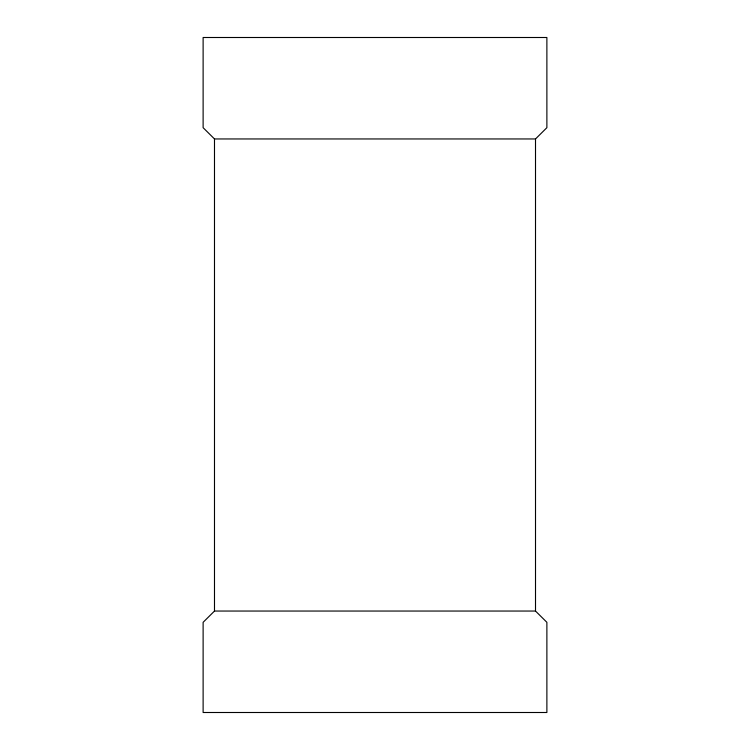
<?xml version="1.0" encoding="UTF-8"?>
<svg xmlns="http://www.w3.org/2000/svg" width="750" height="750" viewBox="0 0 750 750"><rect width="100%" height="100%" fill="white"/><g stroke="black" fill="none" stroke-linecap="round" stroke-linejoin="round"><path stroke-width="1.12" d="M535.509 138.956L546.881 127.687L546.881 37.5L203.119 37.5L203.119 127.687L214.491 138.956L535.509 138.956L535.509 611.044L546.881 622.312L546.881 712.5L203.119 712.5L203.119 622.312L214.491 611.044L535.509 611.044M214.491 138.956L214.491 611.044"/></g></svg>
